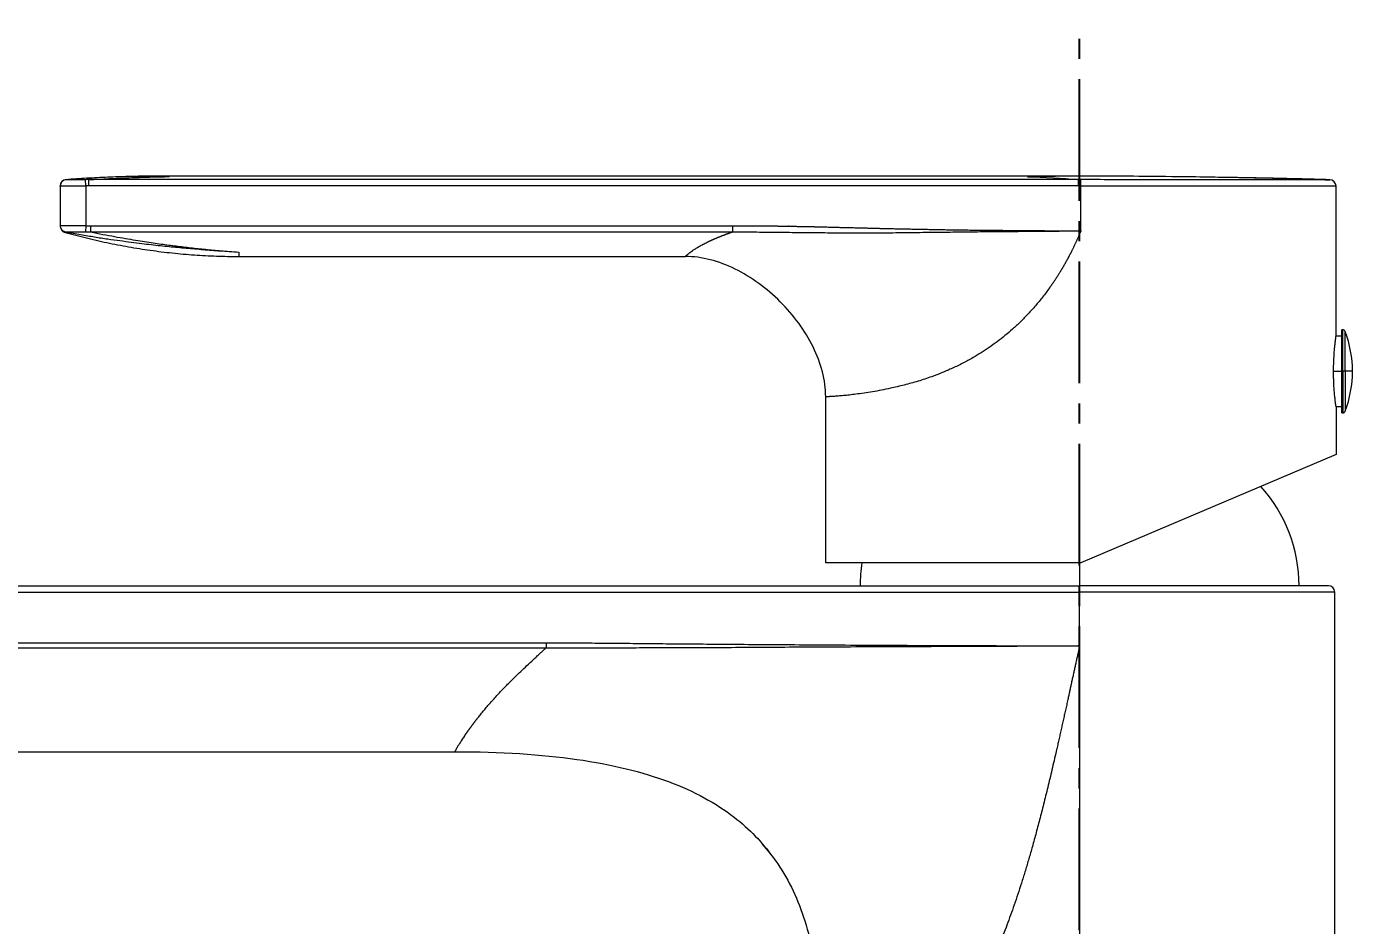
# Model space of a CAD drawing. Header units: millimetres. Extents: x 12315 to 13156, y -87 to 508.
# Drawn here: x 12831.8 to 12935.7, y 258.5 to 329 of the extents above; entities that cross this region are included whole.
import ezdxf

# ---------------------------------------------------------------- set-up
doc = ezdxf.new("R2010")
doc.units = ezdxf.units.MM
doc.linetypes.add('CENTER2', pattern=[28.575, 19.05, -3.175, 3.175, -3.175])
doc.layers.add('DIM_', color=5, linetype='Continuous', lineweight=9)
doc.styles.get("Standard").update_dxf_attribs({"font": 'arial.ttf'})
doc.dimstyles.new('사본(2) STANDARD', dxfattribs={"dimscale": 0, "dimtxt": 4, "dimasz": 4, "dimexe": 1.25, "dimexo": 0.625, "dimgap": 1.5, "dimtad": 3, "dimtih": 1, "dimtoh": 1, "dimdec": 1, "dimzin": 9, "dimdsep": 46, "dimtxsty": 'Standard', "dimcen": 2.5, "dimclrd": 5, "dimclre": 5, "dimclrt": 5, "dimadec": 0, "dimazin": 0, "dimtfac": 1, "dimtdec": 1, "dimtmove": 0, "dimatfit": 3, "dimfxl": 1.25, "dimtfill": 1, "dimtolj": 1, "dimtzin": 0, "dimarcsym": 0})

# ---------------------------------------------------------------- blocks, each defined once
blk = doc.blocks.new('*D4')
at = {"layer": 'Defpoints', "color": 0, "transparency": 16777216}
for p in [(12914.32, 328.96), (12787.79, 270.01), (12822.62, 230.74), (12750.71, 168.15), (12914.32, 158.15)]:
    blk.add_point(p, dxfattribs=at)
at = {"layer": 'DIM_', "color": 5, "lineweight": -2, "transparency": 16777216}
for start, end in [(250.5764, 259.2005), (260.7976, 269.4236)]:
    blk.add_arc((12914.32, 617.66), 397.63, start, end, dxfattribs=at)
at = {"layer": 'DIM_', "color": 5, "transparency": 16777216}
for points in [[(12781.86, 242.03), (12782.31, 243.28), (12778.32, 244)], [(12910.32, 220.71), (12910.32, 219.38), (12914.32, 220.02)]]:
    blk.add_solid(points, dxfattribs=at)
at = {"layer": 'DIM_', "color": 5, "transparency": 16777216, "insert": (12845.27, 226.07), "char_height": 4, "attachment_point": 5, "bg_fill": 3, "box_fill_scale": 1.1, "bg_fill_color": 256, "bg_fill_true_color": 13158600, "bg_fill_transparency": 0}
blk.add_mtext('\\A1;20°', dxfattribs=at)

msp = doc.modelspace()

# ---------------------------------------------------------------- linework, layer by layer
at = {"color": 1, "linetype": 'CENTER2', "ltscale": 0.5}
msp.add_line((12914.32, 158.15), (12914.32, 328.96), dxfattribs=at)
at = {"linetype": 'Continuous', "lineweight": 18}
for p, q in [((12914.42, 317.25), (12841.42, 317.25)), ((12834.42, 316.46), (12834.42, 313.37)), ((12934.42, 304.7), (12934.42, 316.46)), ((12887.11, 313.36), (12887.11, 312.87)), ((12848.42, 310.95), (12883.42, 310.95)), ((12934.88, 304.7), (12934.42, 304.7)), ((12934.88, 301.96), (12934.88, 305.2)), ((12934.94, 305.2), (12934.88, 305.2)), ((12934.88, 298.7), (12934.88, 301.96)), ((12894.42, 286.95), (12894.42, 299.95)), ((12934.42, 299.2), (12934.88, 299.2)), ((12934.42, 299.2), (12934.42, 295.44)), ((12934.88, 298.7), (12934.94, 298.7)), ((12934.42, 295.44), (12914.42, 286.95)), ((12914.42, 286.95), (12894.42, 286.95)), ((12779.64, 285.15), (12914.32, 285.15)), ((12914.32, 285.15), (12914.32, 284.65)), ((12933.82, 285.15), (12914.32, 285.15)), ((12914.32, 280.44), (12914.32, 284.65)), ((12934.32, 175.15), (12934.32, 284.65)), ((12914.32, 280.44), (12914.19, 280.44))]:
    msp.add_line(p, q, dxfattribs=at)
at = {"linetype": 'Continuous', "lineweight": 13}
for p, q in [((12836.42, 316.47), (12836.41, 316.96)), ((12836.42, 316.47), (12836.42, 313.36)), ((12914.24, 316.47), (12836.67, 316.47)), ((12914.24, 316.47), (12914.24, 316.97)), ((12914.42, 316.46), (12914.42, 316.97)), ((12914.42, 312.95), (12914.42, 316.46)), ((12836.42, 313.36), (12836.41, 312.87)), ((12836.8, 313.36), (12836.8, 312.87)), ((12836.8, 313.36), (12887.11, 313.36)), ((12836.8, 312.87), (12887.11, 312.87)), ((12848.42, 311.29), (12848.42, 310.95)), ((12934.94, 301.96), (12934.94, 305.2)), ((12935.13, 301.96), (12935.13, 305.07)), ((12934.23, 301.96), (12934.88, 301.96)), ((12934.94, 301.96), (12934.88, 301.96)), ((12934.94, 301.96), (12934.94, 298.7)), ((12935.13, 301.96), (12935.13, 298.83)), ((12914.32, 286.95), (12914.32, 285.15)), ((12779.63, 284.65), (12914.32, 284.65)), ((12934.32, 284.65), (12914.32, 284.65)), ((12815.03, 280.29), (12872.5, 280.29)), ((12914.32, 280.44), (12914.32, 175.15)), ((12865.34, 272.15), (12865.34, 272.15))]:
    msp.add_line(p, q, dxfattribs=at)
at = {"linetype": 'Continuous', "lineweight": 18, "extrusion": (0, 1.33795e-05, 1)}
msp.add_arc((12834.92, 316.49, -0.01), 0.5, 94.5878, 180, dxfattribs=at)
at = {"linetype": 'Continuous', "lineweight": 18}
for centre, radius, start, end in [((12933.92, 316.46), 0.5, 359.9829, 88.4223), ((12934.94, 305), 0.2, 21.0055, 90), ((12927, 301.95), 8.71, 0, 21.0055), ((12927, 301.95), 8.71, 338.9945, 0), ((12934.94, 298.9), 0.2, 270, 338.9945), ((12919.92, 285.15), 11.6, 0, 42.1585), ((12908.72, 285.15), 11.6, 171.073, 180), ((12933.82, 284.65), 0.5, 0, 90)]:
    msp.add_arc(centre, radius, start, end, dxfattribs=at)
at = {"linetype": 'Continuous', "lineweight": 13}
for centre, major_axis, ratio, start_param, end_param in [((12834.92, 316.46), (-0.5, 0), 0.999984, 5.755683, 6.283185), ((12834.92, 316.46), (-0.5, 0), 0.999984, 4.735832, 5.44336), ((12834.92, 313.37), (-0.5, 0), 0.999993, 0.340413, 1.392728), ((12834.92, 313.37), (-0.5, 0), 0.999935, 0.660054, 1.398974), ((12934.94, 301.96), (0.2, 0), 0.002668, 0.366615, 1.570796), ((12927, 301.95), (8.71, 0), 0.002668, 0, 0.366615)]:
    msp.add_ellipse(centre, major_axis=major_axis, ratio=ratio, start_param=start_param, end_param=end_param, dxfattribs=at)
at = {"linetype": 'Continuous', "lineweight": 18}
for centre, major_axis, ratio, start_param, end_param in [((12834.92, 313.37), (-0.5, 0), 0.999993, 0, 0.340412), ((12834.92, 313.37), (-0.5, 0), 0.999935, 0, 0.660053), ((12872.51, 280.67), (0, 0.5), 0.006807, 1.570809, 2.446914)]:
    msp.add_ellipse(centre, major_axis=major_axis, ratio=ratio, start_param=start_param, end_param=end_param, dxfattribs=at)
for points, knots in [([(12834.88, 316.99), (12835.42, 317.03), (12835.96, 317.07), (12837.05, 317.13), (12837.6, 317.16), (12838.69, 317.2), (12839.23, 317.22), (12840.33, 317.25), (12840.87, 317.25), (12841.42, 317.25)], [0, 0, 0, 0, 0.25, 0.25, 0.5, 0.5, 0.75, 0.75, 1, 1, 1, 1]), ([(12841.42, 317.25), (12841.42, 317.25), (12841.42, 317.25), (12841.42, 317.25), (12841.42, 317.25), (12841.42, 317.25), (12841.42, 317.25), (12841.42, 317.25), (12841.42, 317.25), (12841.42, 317.25), (12841.42, 317.25), (12841.43, 317.25), (12841.43, 317.25), (12841.43, 317.25), (12841.43, 317.25), (12841.44, 317.25), (12841.44, 317.25), (12841.44, 317.25), (12841.45, 317.25), (12841.45, 317.25), (12841.45, 317.25)], [0, 0, 0, 0, 0.05615, 0.112273, 0.168369, 0.22444, 0.280486, 0.336508, 0.392507, 0.448484, 0.504438, 0.560372, 0.616285, 0.672179, 0.728054, 0.783911, 0.839751, 0.895575, 0.951383, 1, 1, 1, 1]), ([(12841.45, 317.25), (12841.45, 317.25), (12841.45, 317.25), (12841.44, 317.25), (12841.43, 317.25), (12841.43, 317.25), (12841.42, 317.25), (12841.42, 317.25), (12841.42, 317.25), (12841.42, 317.25), (12841.42, 317.25), (12841.42, 317.25)], [0, 0, 0, 0, 0.046021, 0.164966, 0.283983, 0.403081, 0.522264, 0.641541, 0.760918, 0.880402, 1, 1, 1, 1]), ([(12914.42, 317.25), (12914.42, 317.25), (12914.39, 317.25), (12914.21, 317.25), (12913.76, 317.24), (12912.89, 317.23), (12911.7, 317.22), (12910.75, 317.21), (12910.23, 317.2)], [0, 0, 0, 0, 0.1, 0.199813, 0.39986, 0.599907, 0.799953, 1, 1, 1, 1]), ([(12933.66, 316.96), (12931.77, 317.01), (12928.24, 317.1), (12923.36, 317.18), (12919.22, 317.23), (12916.7, 317.24), (12915.56, 317.25)], [0, 0, 0, 0, 0.308597, 0.580301, 0.811572, 1, 1, 1, 1]), ([(12932.84, 316.99), (12932.12, 317.01), (12930.71, 317.05), (12928.53, 317.09), (12926.56, 317.13), (12925.05, 317.15), (12924.23, 317.16), (12923.98, 317.17)], [0, 0, 0, 0, 0.283651, 0.52762, 0.737201, 0.918233, 1, 1, 1, 1]), ([(12834.59, 316.84), (12834.57, 316.82), (12834.52, 316.77), (12834.47, 316.67), (12834.44, 316.56), (12834.45, 316.49), (12834.45, 316.45)], [0, 0, 0, 0, 0.214506, 0.48092, 0.744245, 1, 1, 1, 1]), ([(12933.84, 316.96), (12933.82, 316.96), (12933.74, 316.96), (12933.63, 316.96), (12933.55, 316.96)], [0, 0, 0, 0, 0.324752, 1, 1, 1, 1]), ([(12834.42, 313.37), (12834.42, 313.36), (12834.42, 313.36), (12834.42, 313.35), (12834.42, 313.34), (12834.42, 313.34), (12834.42, 313.33), (12834.42, 313.33), (12834.42, 313.33), (12834.42, 313.33), (12834.42, 313.33)], [0, 0, 0, 0, 0.131545, 0.263091, 0.394636, 0.526181, 0.657727, 0.789272, 0.920818, 1, 1, 1, 1]), ([(12834.78, 312.85), (12834.78, 312.85), (12834.78, 312.85), (12834.78, 312.85), (12834.78, 312.85), (12834.79, 312.85), (12834.8, 312.86), (12834.81, 312.87), (12834.82, 312.87), (12834.83, 312.88)], [0, 0, 0, 0, 0.060794, 0.217328, 0.373863, 0.530397, 0.686931, 0.843466, 1, 1, 1, 1]), ([(12934.42, 299.2), (12934.42, 299.2), (12934.42, 299.21), (12934.41, 299.22), (12934.41, 299.25), (12934.4, 299.29), (12934.4, 299.33), (12934.4, 299.33), (12934.4, 299.35), (12934.4, 299.35), (12934.39, 299.38), (12934.39, 299.39), (12934.38, 299.45), (12934.37, 299.52), (12934.36, 299.61), (12934.35, 299.69), (12934.35, 299.73), (12934.35, 299.77), (12934.34, 299.8), (12934.34, 299.81), (12934.33, 299.88), (12934.32, 300), (12934.3, 300.2), (12934.29, 300.35), (12934.28, 300.46), (12934.28, 300.5), (12934.27, 300.58), (12934.27, 300.61), (12934.26, 300.73), (12934.25, 300.9), (12934.25, 301.06), (12934.24, 301.19), (12934.24, 301.24), (12934.24, 301.32), (12934.23, 301.37), (12934.23, 301.5), (12934.23, 301.68), (12934.23, 301.95), (12934.23, 302.13), (12934.23, 302.24), (12934.23, 302.26), (12934.23, 302.31), (12934.23, 302.38), (12934.23, 302.44), (12934.24, 302.58), (12934.24, 302.75), (12934.25, 302.92), (12934.26, 303.04), (12934.26, 303.09), (12934.26, 303.17), (12934.27, 303.21), (12934.27, 303.33), (12934.28, 303.48), (12934.3, 303.62), (12934.31, 303.73), (12934.31, 303.76), (12934.31, 303.83), (12934.32, 303.86), (12934.33, 303.96), (12934.34, 304.08), (12934.36, 304.24), (12934.37, 304.33), (12934.38, 304.39), (12934.38, 304.4), (12934.38, 304.42), (12934.38, 304.43), (12934.38, 304.46), (12934.39, 304.47), (12934.39, 304.53), (12934.4, 304.59), (12934.41, 304.63), (12934.41, 304.66), (12934.41, 304.66), (12934.41, 304.68), (12934.41, 304.68), (12934.42, 304.7), (12934.42, 304.7), (12934.42, 304.7)], [0, 0, 0, 0, 0.031255, 0.031255, 0.06251, 0.093765, 0.093765, 0.101579, 0.101579, 0.109393, 0.109393, 0.125021, 0.125021, 0.156276, 0.187531, 0.187531, 0.203158, 0.210972, 0.210972, 0.218786, 0.218786, 0.250041, 0.281296, 0.312551, 0.312551, 0.328179, 0.328179, 0.343807, 0.343807, 0.375062, 0.406317, 0.406317, 0.421944, 0.421944, 0.437572, 0.437572, 0.468827, 0.500082, 0.531337, 0.531337, 0.539151, 0.539151, 0.546965, 0.562593, 0.562593, 0.593848, 0.625103, 0.625103, 0.64073, 0.64073, 0.656358, 0.656358, 0.687613, 0.718868, 0.718868, 0.734496, 0.734496, 0.750123, 0.750123, 0.781379, 0.812634, 0.843889, 0.843889, 0.851703, 0.851703, 0.859516, 0.859516, 0.875144, 0.875144, 0.906399, 0.937654, 0.937654, 0.953282, 0.953282, 0.968909, 0.968909, 1, 1, 1, 1]), ([(12914.32, 280.44), (12914.29, 280.33), (12914.25, 280.12), (12914.18, 279.8), (12914.11, 279.47), (12914.03, 279.15), (12913.96, 278.83), (12913.89, 278.51), (12913.82, 278.18), (12913.75, 277.86), (12913.68, 277.53), (12913.61, 277.21), (12913.54, 276.89), (12913.47, 276.56), (12913.39, 276.21), (12913.31, 275.82), (12913.21, 275.41), (12913.12, 275), (12913.03, 274.59), (12912.94, 274.19), (12912.85, 273.78), (12912.76, 273.38), (12912.67, 272.98), (12912.58, 272.58), (12912.46, 272.07), (12912.32, 271.45), (12912.15, 270.74), (12911.99, 270.04), (12911.82, 269.36), (12911.66, 268.7), (12911.5, 268.05), (12911.34, 267.43), (12911.19, 266.83), (12911.03, 266.24), (12910.88, 265.68), (12910.73, 265.13), (12910.54, 264.45), (12910.31, 263.66), (12910.04, 262.74), (12909.76, 261.85), (12909.48, 260.99), (12909.2, 260.15), (12908.91, 259.35), (12908.63, 258.57), (12908.29, 257.7), (12907.9, 256.74), (12907.45, 255.71), (12906.98, 254.71), (12906.51, 253.76), (12906.03, 252.86), (12905.57, 252.04), (12905.12, 251.31), (12904.71, 250.66), (12904.28, 250.02), (12903.85, 249.41), (12903.41, 248.82), (12902.96, 248.25), (12902.51, 247.7), (12902.06, 247.17), (12901.66, 246.72), (12901.31, 246.35), (12901.03, 246.05), (12900.74, 245.76), (12900.45, 245.48), (12900.17, 245.2), (12899.89, 244.93), (12899.6, 244.67), (12899.33, 244.42), (12899.05, 244.18), (12898.78, 243.94), (12898.36, 243.59), (12897.82, 243.15), (12897.17, 242.65), (12896.57, 242.21), (12896.02, 241.83), (12895.68, 241.6), (12895.51, 241.49), (12895.47, 241.46), (12895.43, 241.44), (12895.39, 241.41), (12895.36, 241.39), (12895.32, 241.37), (12895.28, 241.34), (12895.25, 241.32), (12895.21, 241.3), (12895.18, 241.28), (12895.14, 241.26), (12895.11, 241.23), (12895.08, 241.21), (12895.05, 241.19), (12895.02, 241.17), (12894.98, 241.16), (12894.95, 241.14), (12894.92, 241.12), (12894.9, 241.1), (12894.87, 241.08), (12894.84, 241.07), (12894.81, 241.05), (12894.79, 241.03), (12894.76, 241.02), (12894.74, 241), (12894.71, 240.99), (12894.69, 240.97), (12894.67, 240.96), (12894.64, 240.95), (12894.62, 240.93), (12894.6, 240.92), (12894.58, 240.91), (12894.56, 240.9), (12894.54, 240.89), (12894.53, 240.88), (12894.51, 240.87), (12894.49, 240.86), (12894.48, 240.85), (12894.46, 240.84), (12894.45, 240.83), (12894.43, 240.82), (12894.42, 240.82), (12894.41, 240.81), (12894.4, 240.8), (12894.39, 240.8), (12894.38, 240.79), (12894.37, 240.78), (12894.36, 240.78), (12894.35, 240.78), (12894.34, 240.77), (12894.34, 240.77), (12894.33, 240.77), (12894.33, 240.76), (12894.33, 240.76), (12894.32, 240.76), (12894.32, 240.76), (12894.32, 240.76), (12894.32, 240.76), (12894.32, 240.76)], [0, 0, 0, 0, 0.005871, 0.011747, 0.017628, 0.023513, 0.029402, 0.035296, 0.041194, 0.047097, 0.053004, 0.058915, 0.064832, 0.070752, 0.076677, 0.084227, 0.091744, 0.099228, 0.106679, 0.114096, 0.121481, 0.128833, 0.136151, 0.143437, 0.150689, 0.164155, 0.177286, 0.19008, 0.20254, 0.214664, 0.226453, 0.237908, 0.249027, 0.259813, 0.270264, 0.280382, 0.290166, 0.307738, 0.324845, 0.341489, 0.357674, 0.373403, 0.388677, 0.403502, 0.417881, 0.438821, 0.459171, 0.478948, 0.498169, 0.516853, 0.535023, 0.54955, 0.563932, 0.578184, 0.59232, 0.606355, 0.620304, 0.634183, 0.648006, 0.661791, 0.670434, 0.679071, 0.687705, 0.696339, 0.704979, 0.713627, 0.722286, 0.730962, 0.739656, 0.748374, 0.757118, 0.779941, 0.802928, 0.826138, 0.84963, 0.873461, 0.875569, 0.877678, 0.87979, 0.881903, 0.884019, 0.886137, 0.888257, 0.890379, 0.892503, 0.89463, 0.896759, 0.89889, 0.901024, 0.90316, 0.905298, 0.907439, 0.909582, 0.911728, 0.913876, 0.916027, 0.918181, 0.920337, 0.922496, 0.924657, 0.926822, 0.928989, 0.931159, 0.933332, 0.935508, 0.937686, 0.939868, 0.942052, 0.94424, 0.946431, 0.948624, 0.950821, 0.953021, 0.955224, 0.957431, 0.95964, 0.961853, 0.964069, 0.966289, 0.968511, 0.970738, 0.972967, 0.9752, 0.977437, 0.979677, 0.98192, 0.984168, 0.986418, 0.988673, 0.990931, 0.993192, 0.995458, 0.997727, 1, 1, 1, 1]), ([(12865.34, 272.15), (12868.96, 272.15), (12875.3, 271.74), (12882.43, 269.98), (12887.27, 267.32), (12889.45, 265.04), (12890.28, 263.89)], [0, 0, 0, 0, 0.259496, 0.518992, 0.778488, 1, 1, 1, 1]), ([(12889.44, 264.91), (12889.88, 264.42), (12890.79, 263.28), (12891.91, 261.3), (12892.86, 258.84), (12893.49, 256.23), (12893.92, 253.23), (12894.1, 251.04), (12894.16, 249.79)], [0, 0, 0, 0, 0.125661, 0.279041, 0.432124, 0.595756, 0.771604, 1, 1, 1, 1])]:
    msp.add_open_spline(points, degree=3, knots=knots, dxfattribs=at)
for points, degree in [([(12834.9, 316.96), (12834.9, 316.96), (12834.9, 316.97), (12834.9, 316.97), (12834.89, 316.97), (12834.89, 316.97), (12834.89, 316.98), (12834.89, 316.98), (12834.88, 316.98), (12834.88, 316.99), (12834.88, 316.99), (12834.88, 316.99), (12834.88, 316.99), (12834.88, 316.99)], 3), ([(12841.54, 317.23), (12840.55, 317.23)], 1), ([(12910.23, 317.2), (12911.57, 317.16), (12912.91, 317.08), (12914.24, 316.97)], 3), ([(12916.05, 317.25), (12915.5, 317.25), (12914.96, 317.25), (12914.42, 317.25)], 3), ([(12933.93, 316.96), (12933.11, 316.99), (12932.29, 317.01), (12931.46, 317.03)], 3), ([(12834.42, 316.46), (12834.42, 316.46), (12834.42, 316.47), (12834.42, 316.47), (12834.42, 316.47), (12834.42, 316.48), (12834.42, 316.48), (12834.42, 316.48), (12834.42, 316.48), (12834.42, 316.49), (12834.42, 316.49), (12834.42, 316.49), (12834.42, 316.49), (12834.42, 316.49)], 3), ([(12834.45, 316.67), (12834.45, 316.64)], 1), ([(12836.41, 316.96), (12836.27, 316.96), (12835.99, 316.96), (12835.61, 316.96), (12835.29, 316.96), (12835.08, 316.96), (12834.95, 316.96), (12834.9, 316.96), (12834.9, 316.96)], 3), ([(12834.45, 313.18), (12834.53, 313.01)], 1), ([(12834.53, 313.01), (12834.63, 312.88), (12834.78, 312.85)], 2), ([(12834.7, 312.87), (12841.42, 310.96), (12848.42, 310.95)], 2), ([(12834.83, 312.88), (12834.83, 312.88), (12834.83, 312.88), (12834.83, 312.88), (12834.83, 312.88), (12834.83, 312.88)], 3), ([(12836.41, 312.87), (12836.45, 312.87), (12836.54, 312.87), (12836.67, 312.87), (12836.75, 312.87), (12836.8, 312.87)], 3), ([(12836.8, 312.87), (12837.13, 312.8), (12837.78, 312.68), (12838.69, 312.51), (12839.54, 312.36), (12840.32, 312.23), (12841.05, 312.11), (12841.72, 312.01), (12842.34, 311.92), (12842.93, 311.84), (12843.5, 311.77), (12844.07, 311.7), (12844.65, 311.63), (12845.23, 311.57), (12845.81, 311.51), (12846.41, 311.45), (12847.02, 311.39), (12847.68, 311.34), (12848.16, 311.31), (12848.42, 311.29)], 3), ([(12894.42, 299.95), (12894.42, 301.25), (12893.69, 303.92), (12891.02, 307.56), (12887.38, 310.22), (12884.71, 310.95), (12883.42, 310.95)], 3), ([(12872.5, 280.67), (12872.95, 280.67), (12873.9, 280.67), (12875.47, 280.67), (12877.18, 280.66), (12879.05, 280.64), (12881.08, 280.62), (12883.29, 280.6), (12885.7, 280.58), (12888.33, 280.56), (12891.18, 280.54), (12894.27, 280.52), (12897.61, 280.5), (12901.21, 280.48), (12905.1, 280.47), (12909.34, 280.45), (12912.52, 280.44), (12914.19, 280.44)], 3), ([(12872.5, 280.29), (12872.95, 280.29), (12873.9, 280.29), (12875.47, 280.29), (12877.18, 280.29), (12879.05, 280.3), (12881.08, 280.3), (12883.29, 280.31), (12885.7, 280.32), (12888.33, 280.33), (12891.18, 280.35), (12894.27, 280.37), (12897.61, 280.38), (12901.21, 280.4), (12905.1, 280.41), (12909.34, 280.43), (12912.52, 280.44), (12914.19, 280.44)], 3), ([(12817.27, 272.15), (12865.34, 272.15)], 1), ([(12889.53, 264.8), (12889.61, 264.71), (12889.69, 264.62), (12889.76, 264.53)], 3)]:
    msp.add_open_spline(points, degree=degree, dxfattribs=at)
at = {"linetype": 'Continuous', "lineweight": 13}
for points, degree, knots in [([(12836.67, 316.97), (12836.93, 316.98), (12837.19, 316.99), (12837.72, 317.02), (12837.98, 317.04), (12838.77, 317.07), (12839.3, 317.1), (12840.35, 317.14), (12840.88, 317.15), (12841.67, 317.18), (12841.93, 317.19), (12842.46, 317.2), (12842.72, 317.2), (12842.98, 317.21)], 3, [0, 0, 0, 0, 0.125, 0.125, 0.25, 0.25, 0.5, 0.5, 0.75, 0.75, 0.875, 0.875, 1, 1, 1, 1]), ([(12842.98, 317.21), (12842.97, 317.21), (12842.96, 317.21), (12842.93, 317.21), (12842.9, 317.21), (12842.88, 317.21), (12842.85, 317.21), (12842.83, 317.21), (12842.8, 317.22), (12842.78, 317.22), (12842.75, 317.22), (12842.73, 317.22), (12842.7, 317.22), (12842.68, 317.22), (12842.66, 317.22), (12842.63, 317.22), (12842.61, 317.22), (12842.59, 317.22), (12842.56, 317.22), (12842.54, 317.22), (12842.52, 317.22), (12842.5, 317.22), (12842.48, 317.22), (12842.45, 317.22), (12842.43, 317.22), (12842.41, 317.23), (12842.39, 317.23), (12842.37, 317.23), (12842.35, 317.23), (12842.33, 317.23), (12842.31, 317.23), (12842.29, 317.23), (12842.27, 317.23), (12842.25, 317.23), (12842.23, 317.23), (12842.21, 317.23), (12842.19, 317.23), (12842.17, 317.23), (12842.15, 317.23), (12842.13, 317.23), (12842.12, 317.23), (12842.1, 317.23), (12842.08, 317.23), (12842.06, 317.23), (12842.05, 317.23), (12842.03, 317.23), (12842.01, 317.24), (12842, 317.24), (12841.98, 317.24), (12841.96, 317.24), (12841.95, 317.24), (12841.93, 317.24), (12841.92, 317.24), (12841.9, 317.24), (12841.89, 317.24), (12841.87, 317.24), (12841.86, 317.24), (12841.84, 317.24), (12841.83, 317.24), (12841.79, 317.24), (12841.72, 317.24), (12841.64, 317.25), (12841.57, 317.25), (12841.52, 317.25), (12841.5, 317.25), (12841.49, 317.25), (12841.48, 317.25), (12841.46, 317.25), (12841.46, 317.25), (12841.45, 317.25), (12841.45, 317.25)], 3, [0, 0, 0, 0, 0.010019, 0.020038, 0.030058, 0.04008, 0.050103, 0.060127, 0.070154, 0.080181, 0.090211, 0.100243, 0.110276, 0.120313, 0.130351, 0.140392, 0.150436, 0.160483, 0.170532, 0.180585, 0.190641, 0.200701, 0.210764, 0.220831, 0.230901, 0.240976, 0.251054, 0.261137, 0.271225, 0.281316, 0.291413, 0.301514, 0.31162, 0.321732, 0.331848, 0.34197, 0.352097, 0.36223, 0.372369, 0.382514, 0.392664, 0.402821, 0.412984, 0.423154, 0.43333, 0.443513, 0.453702, 0.463899, 0.474103, 0.484314, 0.494532, 0.504758, 0.514992, 0.525233, 0.535482, 0.54574, 0.556005, 0.566279, 0.576561, 0.586851, 0.661656, 0.73596, 0.809815, 0.883272, 0.904053, 0.924838, 0.945631, 0.966431, 0.98724, 1, 1, 1, 1]), ([(12836.42, 316.47), (12836.41, 316.47), (12836.39, 316.47), (12836.37, 316.47), (12836.35, 316.46), (12836.33, 316.46), (12836.31, 316.46), (12836.29, 316.46), (12836.26, 316.46), (12836.24, 316.46), (12836.22, 316.46), (12836.2, 316.46), (12836.18, 316.46), (12836.16, 316.46), (12836.14, 316.46), (12836.12, 316.46), (12836.1, 316.46), (12836.08, 316.46), (12836.05, 316.46), (12836.03, 316.46), (12836.01, 316.46), (12835.99, 316.46), (12835.97, 316.46), (12835.95, 316.46), (12835.93, 316.46), (12835.91, 316.46), (12835.89, 316.46), (12835.88, 316.46), (12835.86, 316.46), (12835.84, 316.46), (12835.82, 316.46), (12835.8, 316.46), (12835.78, 316.46), (12835.76, 316.46), (12835.74, 316.46), (12835.72, 316.46), (12835.71, 316.46), (12835.69, 316.46), (12835.67, 316.46), (12835.65, 316.46), (12835.63, 316.46), (12835.62, 316.46), (12835.6, 316.46), (12835.58, 316.46), (12835.56, 316.46), (12835.55, 316.46), (12835.53, 316.46), (12835.51, 316.46), (12835.5, 316.46), (12835.48, 316.46), (12835.46, 316.46), (12835.45, 316.46), (12835.43, 316.46), (12835.41, 316.46), (12835.4, 316.46), (12835.38, 316.46), (12835.37, 316.46), (12835.35, 316.46), (12835.34, 316.46), (12835.32, 316.46), (12835.31, 316.46), (12835.29, 316.46), (12835.28, 316.46), (12835.26, 316.46), (12835.25, 316.46), (12835.23, 316.46), (12835.22, 316.46), (12835.21, 316.46), (12835.19, 316.46), (12835.18, 316.46), (12835.17, 316.46), (12835.15, 316.46), (12835.14, 316.46), (12835.13, 316.46), (12835.11, 316.46), (12835.1, 316.46), (12835.09, 316.46), (12835.08, 316.46), (12835.06, 316.46), (12835.05, 316.46), (12835.04, 316.46), (12835.03, 316.46), (12835.01, 316.46), (12835, 316.46), (12834.99, 316.46), (12834.98, 316.46), (12834.97, 316.46), (12834.96, 316.46), (12834.95, 316.46), (12834.94, 316.46), (12834.93, 316.46), (12834.92, 316.46), (12834.91, 316.46), (12834.89, 316.46), (12834.88, 316.46), (12834.87, 316.46), (12834.87, 316.46), (12834.86, 316.46), (12834.85, 316.46), (12834.84, 316.46), (12834.83, 316.46), (12834.82, 316.46), (12834.81, 316.46), (12834.8, 316.46), (12834.79, 316.46), (12834.78, 316.46), (12834.77, 316.46), (12834.77, 316.46), (12834.76, 316.46), (12834.75, 316.46), (12834.74, 316.46), (12834.73, 316.46), (12834.73, 316.46), (12834.72, 316.46), (12834.71, 316.46), (12834.7, 316.46), (12834.7, 316.46), (12834.69, 316.46), (12834.68, 316.46), (12834.68, 316.46), (12834.67, 316.46), (12834.66, 316.46), (12834.66, 316.46), (12834.65, 316.46), (12834.64, 316.46), (12834.64, 316.46), (12834.63, 316.46), (12834.62, 316.46), (12834.62, 316.46), (12834.61, 316.46), (12834.61, 316.46), (12834.6, 316.46), (12834.6, 316.46), (12834.59, 316.46), (12834.59, 316.46), (12834.58, 316.46), (12834.58, 316.46), (12834.57, 316.46), (12834.57, 316.46), (12834.56, 316.46), (12834.56, 316.46), (12834.55, 316.46), (12834.55, 316.46), (12834.54, 316.46), (12834.54, 316.46), (12834.54, 316.46), (12834.53, 316.46), (12834.53, 316.46), (12834.52, 316.46), (12834.52, 316.46), (12834.52, 316.46), (12834.51, 316.46), (12834.51, 316.46), (12834.51, 316.46), (12834.5, 316.46), (12834.5, 316.46), (12834.5, 316.46), (12834.49, 316.46), (12834.49, 316.46), (12834.49, 316.46), (12834.48, 316.46), (12834.48, 316.46), (12834.48, 316.46), (12834.48, 316.46), (12834.47, 316.46), (12834.47, 316.46), (12834.47, 316.46), (12834.47, 316.46), (12834.46, 316.46), (12834.46, 316.46), (12834.46, 316.46), (12834.46, 316.46), (12834.45, 316.46), (12834.45, 316.46), (12834.45, 316.46), (12834.45, 316.46), (12834.45, 316.46), (12834.45, 316.46), (12834.44, 316.46), (12834.44, 316.46), (12834.44, 316.46), (12834.44, 316.46), (12834.44, 316.46), (12834.44, 316.46), (12834.44, 316.46), (12834.43, 316.46), (12834.43, 316.46), (12834.43, 316.46), (12834.43, 316.46), (12834.43, 316.46), (12834.43, 316.46), (12834.43, 316.46), (12834.43, 316.46), (12834.43, 316.46), (12834.42, 316.46), (12834.42, 316.46), (12834.42, 316.46), (12834.42, 316.46), (12834.42, 316.46), (12834.42, 316.46), (12834.42, 316.46), (12834.42, 316.46), (12834.42, 316.46), (12834.42, 316.46), (12834.42, 316.46), (12834.42, 316.46), (12834.42, 316.46), (12834.42, 316.46), (12834.42, 316.46), (12834.42, 316.46), (12834.42, 316.46), (12834.42, 316.46), (12834.42, 316.46), (12834.42, 316.46), (12834.42, 316.46), (12834.42, 316.46), (12834.42, 316.46), (12834.42, 316.46), (12834.42, 316.46), (12834.42, 316.46)], 3, [0, 0, 0, 0, 0.006978, 0.013934, 0.020868, 0.02778, 0.03467, 0.041538, 0.048385, 0.055209, 0.062012, 0.068792, 0.07555, 0.082287, 0.089002, 0.095694, 0.102365, 0.109014, 0.115641, 0.122246, 0.128829, 0.13539, 0.141929, 0.148446, 0.154941, 0.161415, 0.167866, 0.174295, 0.180703, 0.187088, 0.193452, 0.199794, 0.206113, 0.212411, 0.218687, 0.224941, 0.231173, 0.237383, 0.243571, 0.249737, 0.255881, 0.262003, 0.268104, 0.274182, 0.280238, 0.286273, 0.292285, 0.298276, 0.304244, 0.310191, 0.316116, 0.322019, 0.3279, 0.333759, 0.339596, 0.345411, 0.351204, 0.356975, 0.362724, 0.368451, 0.374157, 0.37984, 0.385502, 0.391141, 0.396759, 0.402354, 0.407928, 0.41348, 0.41901, 0.424518, 0.430003, 0.435467, 0.44091, 0.44633, 0.451728, 0.457104, 0.462458, 0.467791, 0.473101, 0.47839, 0.483656, 0.488901, 0.494123, 0.499324, 0.504503, 0.50966, 0.514794, 0.519907, 0.524998, 0.530067, 0.535115, 0.54014, 0.545143, 0.550124, 0.555084, 0.560021, 0.564936, 0.56983, 0.574702, 0.579551, 0.584379, 0.589185, 0.593968, 0.59873, 0.60347, 0.608188, 0.612884, 0.617558, 0.622211, 0.626841, 0.631449, 0.636036, 0.6406, 0.645142, 0.649663, 0.654162, 0.658638, 0.663093, 0.667526, 0.671936, 0.676325, 0.680692, 0.685037, 0.68936, 0.693661, 0.697941, 0.702198, 0.706433, 0.710646, 0.714838, 0.719007, 0.723155, 0.72728, 0.731384, 0.735466, 0.739526, 0.743563, 0.747579, 0.751573, 0.755545, 0.759495, 0.763423, 0.76733, 0.771214, 0.775076, 0.778916, 0.782735, 0.786531, 0.790306, 0.794058, 0.797789, 0.801498, 0.805185, 0.808849, 0.812492, 0.816113, 0.819712, 0.823289, 0.826844, 0.830378, 0.833889, 0.837378, 0.840845, 0.844291, 0.847714, 0.851116, 0.854496, 0.857853, 0.861189, 0.864503, 0.867794, 0.871064, 0.874312, 0.877538, 0.880742, 0.883925, 0.887085, 0.890223, 0.893339, 0.896434, 0.899506, 0.902557, 0.905585, 0.908592, 0.911576, 0.914539, 0.91748, 0.920399, 0.923296, 0.92617, 0.929023, 0.931855, 0.934664, 0.937451, 0.940216, 0.942959, 0.945681, 0.94838, 0.951058, 0.953713, 0.956347, 0.958959, 0.961548, 0.964116, 0.966662, 0.969186, 0.971688, 0.974168, 0.976626, 0.979062, 0.981476, 0.983868, 0.986239, 0.988587, 0.990914, 0.993218, 0.995501, 0.997761, 1, 1, 1, 1]), ([(12836.67, 316.97), (12836.63, 316.97), (12836.58, 316.97), (12836.5, 316.97), (12836.46, 316.97), (12836.41, 316.96)], 3, [0, 0, 0, 0, 0.5, 0.5, 1, 1, 1, 1]), ([(12836.67, 316.47), (12836.67, 316.49), (12836.67, 316.52), (12836.67, 316.59), (12836.67, 316.62), (12836.67, 316.68), (12836.67, 316.71), (12836.67, 316.76), (12836.67, 316.79), (12836.67, 316.84), (12836.67, 316.86), (12836.67, 316.9), (12836.67, 316.91), (12836.67, 316.94), (12836.67, 316.95), (12836.67, 316.96), (12836.67, 316.96), (12836.67, 316.97)], 3, [0, 0, 0, 0, 0.125, 0.125, 0.25, 0.25, 0.375, 0.375, 0.5, 0.5, 0.625, 0.625, 0.75, 0.75, 0.875, 0.875, 1, 1, 1, 1]), ([(12933.55, 316.96), (12933.54, 316.96), (12933.42, 316.96), (12933.14, 316.96), (12932.56, 316.96), (12931.74, 316.96), (12930.6, 316.96), (12929.1, 316.96), (12927.19, 316.96), (12924.89, 316.96), (12922.29, 316.96), (12919.58, 316.96), (12916.95, 316.96), (12915.23, 316.97), (12914.42, 316.97)], 3, [0, 0, 0, 0, 0.00426, 0.064041, 0.130165, 0.203726, 0.286638, 0.378775, 0.479191, 0.587721, 0.699784, 0.807687, 0.908502, 1, 1, 1, 1]), ([(12934.42, 316.46), (12934.42, 316.46), (12934.38, 316.46), (12934.26, 316.46), (12934.16, 316.46), (12933.9, 316.46), (12933.74, 316.46), (12933.36, 316.46), (12933.14, 316.46), (12932.64, 316.46), (12932.36, 316.46), (12931.75, 316.46), (12931.41, 316.46), (12930.68, 316.46), (12930.29, 316.46), (12929.46, 316.46), (12929.02, 316.46), (12928.1, 316.46), (12927.61, 316.46), (12926.6, 316.46), (12926.07, 316.46), (12924.98, 316.46), (12924.42, 316.46), (12923.27, 316.46), (12922.67, 316.46), (12921.47, 316.46), (12920.85, 316.46), (12919.6, 316.46), (12918.96, 316.46), (12917.68, 316.46), (12917.03, 316.46), (12915.73, 316.46), (12915.07, 316.46), (12914.42, 316.46)], 3, [0, 0, 0, 0, 0.0625, 0.0625, 0.125, 0.125, 0.1875, 0.1875, 0.25, 0.25, 0.3125, 0.3125, 0.375, 0.375, 0.4375, 0.4375, 0.5, 0.5, 0.5625, 0.5625, 0.625, 0.625, 0.6875, 0.6875, 0.75, 0.75, 0.8125, 0.8125, 0.875, 0.875, 0.9375, 0.9375, 1, 1, 1, 1]), ([(12933.54, 316.96), (12933.67, 316.96), (12933.87, 316.96), (12933.93, 316.96), (12933.93, 316.96)], 3, [0, 0, 0, 0, 0.517684, 1, 1, 1, 1]), ([(12834.42, 313.37), (12834.42, 313.37), (12834.42, 313.37), (12834.42, 313.37), (12834.42, 313.37), (12834.42, 313.37), (12834.42, 313.37), (12834.42, 313.37), (12834.42, 313.37), (12834.43, 313.37), (12834.43, 313.37), (12834.43, 313.37), (12834.44, 313.37), (12834.44, 313.37), (12834.45, 313.37), (12834.45, 313.37), (12834.46, 313.37), (12834.47, 313.37), (12834.47, 313.37), (12834.48, 313.37), (12834.49, 313.37), (12834.5, 313.37), (12834.52, 313.37), (12834.53, 313.37), (12834.54, 313.37), (12834.56, 313.37), (12834.57, 313.37), (12834.62, 313.37), (12834.69, 313.37), (12834.81, 313.37), (12834.93, 313.37), (12835.06, 313.37), (12835.19, 313.37), (12835.34, 313.37), (12835.5, 313.37), (12835.62, 313.37), (12835.71, 313.37), (12835.76, 313.37), (12835.81, 313.37), (12835.86, 313.37), (12835.9, 313.37), (12835.95, 313.37), (12836, 313.37), (12836.05, 313.37), (12836.1, 313.37), (12836.14, 313.37), (12836.19, 313.37), (12836.24, 313.37), (12836.28, 313.37), (12836.33, 313.37), (12836.37, 313.37), (12836.4, 313.37), (12836.42, 313.36)], 3, [0, 0, 0, 0, 0.006878, 0.01403, 0.021457, 0.029159, 0.037136, 0.045387, 0.053913, 0.062714, 0.071789, 0.08114, 0.090765, 0.100664, 0.110839, 0.121288, 0.132012, 0.143011, 0.154284, 0.165833, 0.177656, 0.189753, 0.202126, 0.214773, 0.227695, 0.240892, 0.254363, 0.26811, 0.343065, 0.410921, 0.471675, 0.525327, 0.582195, 0.639063, 0.695931, 0.7528, 0.769675, 0.78636, 0.802855, 0.819159, 0.835274, 0.851199, 0.866934, 0.882478, 0.897833, 0.912998, 0.927973, 0.942758, 0.957353, 0.971759, 0.985974, 1, 1, 1, 1]), ([(12834.83, 312.88), (12834.83, 312.88), (12834.88, 312.88), (12835.07, 312.87), (12835.33, 312.87), (12835.65, 312.87), (12836.01, 312.88), (12836.27, 312.87), (12836.41, 312.87)], 3, [0, 0, 0, 0, 0.178865, 0.355679, 0.525445, 0.67908, 0.830235, 1, 1, 1, 1]), ([(12883.42, 310.95), (12883.42, 310.95), (12883.42, 310.95), (12883.42, 310.95), (12883.42, 310.95), (12883.42, 310.95), (12883.42, 310.95), (12883.42, 310.95), (12883.42, 310.96), (12883.42, 310.96), (12883.42, 310.96), (12883.42, 310.96), (12883.43, 310.96), (12883.43, 310.96), (12883.43, 310.97), (12883.43, 310.97), (12883.44, 310.97), (12883.44, 310.98), (12883.44, 310.98), (12883.44, 310.98), (12883.45, 310.98), (12883.45, 310.99), (12883.46, 310.99), (12883.46, 311), (12883.46, 311), (12883.47, 311), (12883.47, 311.01), (12883.48, 311.01), (12883.48, 311.02), (12883.49, 311.02), (12883.49, 311.03), (12883.5, 311.03), (12883.5, 311.04), (12883.51, 311.04), (12883.51, 311.05), (12883.52, 311.05), (12883.53, 311.06), (12883.53, 311.06), (12883.54, 311.07), (12883.54, 311.07), (12883.55, 311.08), (12883.58, 311.11), (12883.65, 311.16), (12883.77, 311.26), (12883.92, 311.37), (12884.1, 311.49), (12884.32, 311.63), (12884.59, 311.78), (12884.88, 311.94), (12885.12, 312.06), (12885.27, 312.13), (12885.32, 312.16), (12885.36, 312.18), (12885.41, 312.2), (12885.46, 312.22), (12885.5, 312.24), (12885.55, 312.26), (12885.6, 312.29), (12885.65, 312.31), (12885.7, 312.33), (12885.75, 312.35), (12885.8, 312.37), (12885.85, 312.39), (12885.9, 312.42), (12885.95, 312.44), (12886, 312.46), (12886.06, 312.48), (12886.11, 312.5), (12886.17, 312.52), (12886.22, 312.55), (12886.28, 312.57), (12886.33, 312.59), (12886.39, 312.61), (12886.45, 312.63), (12886.5, 312.65), (12886.56, 312.68), (12886.62, 312.7), (12886.68, 312.72), (12886.74, 312.74), (12886.8, 312.76), (12886.86, 312.78), (12886.92, 312.81), (12886.98, 312.83), (12887.05, 312.85), (12887.09, 312.86), (12887.11, 312.87)], 3, [0, 0, 0, 0, 0.006992, 0.013956, 0.020891, 0.027798, 0.034677, 0.041527, 0.048349, 0.055143, 0.061909, 0.068646, 0.075355, 0.082036, 0.088689, 0.095313, 0.10191, 0.108478, 0.115018, 0.12153, 0.128013, 0.134469, 0.140896, 0.147296, 0.153667, 0.16001, 0.166325, 0.172613, 0.178872, 0.185103, 0.191306, 0.197481, 0.203629, 0.209748, 0.215839, 0.221903, 0.227938, 0.233946, 0.239926, 0.245878, 0.251802, 0.257699, 0.325846, 0.391503, 0.454706, 0.515492, 0.581274, 0.644635, 0.705655, 0.764424, 0.771654, 0.778852, 0.786019, 0.793154, 0.800257, 0.80733, 0.814372, 0.821383, 0.828363, 0.835314, 0.842234, 0.849125, 0.855986, 0.862818, 0.869621, 0.876395, 0.883141, 0.889859, 0.896548, 0.90321, 0.909845, 0.916452, 0.923032, 0.929586, 0.936113, 0.942614, 0.94909, 0.955539, 0.961964, 0.968364, 0.974739, 0.98109, 0.987417, 0.99372, 1, 1, 1, 1]), ([(12887.11, 313.36), (12888.77, 313.36), (12890.47, 313.34), (12891.54, 313.32), (12892.73, 313.3), (12893.89, 313.28), (12895.55, 313.23), (12895.65, 313.23), (12897.25, 313.19), (12898.38, 313.16), (12899.18, 313.14), (12901.53, 313.09), (12903.74, 313.05), (12906.18, 313.01), (12909.21, 312.99), (12911.47, 312.97), (12914.42, 312.95)], 2, [0, 0, 0, 0.25, 0.25, 0.375, 0.375, 0.5, 0.5, 0.5625, 0.5625, 0.625, 0.625, 0.75, 0.75, 0.875, 0.875, 1, 1, 1]), ([(12887.11, 312.87), (12887.39, 312.87), (12887.68, 312.87), (12888.24, 312.87), (12888.53, 312.87), (12889.1, 312.87), (12889.38, 312.86), (12889.95, 312.86), (12890.23, 312.86), (12891.09, 312.85), (12891.65, 312.84), (12892.79, 312.83), (12893.36, 312.83), (12894.5, 312.81), (12895.07, 312.81), (12896.2, 312.8), (12896.77, 312.8), (12897.91, 312.8), (12898.48, 312.81), (12899.62, 312.81), (12900.19, 312.82), (12901.33, 312.83), (12901.9, 312.84), (12903.03, 312.85), (12903.6, 312.86), (12904.74, 312.87), (12905.31, 312.88), (12906.45, 312.89), (12907.02, 312.9), (12908.16, 312.91), (12908.73, 312.91), (12909.86, 312.92), (12910.43, 312.93), (12912.14, 312.94), (12913.28, 312.95), (12914.42, 312.95)], 3, [0, 0, 0, 0, 0.03125, 0.03125, 0.0625, 0.0625, 0.09375, 0.09375, 0.125, 0.125, 0.1875, 0.1875, 0.25, 0.25, 0.3125, 0.3125, 0.375, 0.375, 0.4375, 0.4375, 0.5, 0.5, 0.5625, 0.5625, 0.625, 0.625, 0.6875, 0.6875, 0.75, 0.75, 0.8125, 0.8125, 0.875, 0.875, 1, 1, 1, 1]), ([(12914.42, 312.95), (12914.41, 312.93), (12914.39, 312.88), (12914.35, 312.8), (12914.32, 312.73), (12914.29, 312.65), (12914.26, 312.58), (12914.23, 312.51), (12914.2, 312.43), (12914.16, 312.36), (12914.13, 312.29), (12914.1, 312.22), (12914.07, 312.14), (12914.03, 312.07), (12914, 312), (12913.97, 311.93), (12913.93, 311.86), (12913.9, 311.79), (12913.86, 311.71), (12913.83, 311.64), (12913.8, 311.57), (12913.76, 311.5), (12913.73, 311.43), (12913.69, 311.36), (12913.66, 311.29), (12913.62, 311.22), (12913.58, 311.15), (12913.55, 311.08), (12913.51, 311.01), (12913.48, 310.95), (12913.44, 310.88), (12913.4, 310.81), (12913.37, 310.74), (12913.33, 310.67), (12913.29, 310.6), (12913.25, 310.54), (12913.22, 310.47), (12913.18, 310.4), (12913.14, 310.33), (12913.1, 310.27), (12913.06, 310.2), (12913.03, 310.13), (12912.99, 310.07), (12912.95, 310), (12912.91, 309.94), (12912.87, 309.87), (12912.83, 309.81), (12912.79, 309.74), (12912.75, 309.68), (12912.71, 309.61), (12912.67, 309.55), (12912.63, 309.48), (12912.59, 309.42), (12912.55, 309.35), (12912.51, 309.29), (12912.47, 309.23), (12912.42, 309.16), (12912.38, 309.1), (12912.34, 309.04), (12912.3, 308.97), (12912.26, 308.91), (12912.21, 308.85), (12912.17, 308.79), (12912.13, 308.73), (12912.09, 308.66), (12912.04, 308.6), (12912, 308.54), (12911.8, 308.26), (12911.43, 307.77), (12910.87, 307.09), (12910.29, 306.44), (12909.69, 305.82), (12909.08, 305.26), (12908.47, 304.74), (12907.86, 304.26), (12907.24, 303.82), (12906.61, 303.4), (12905.92, 302.99), (12905.17, 302.58), (12904.36, 302.19), (12903.54, 301.84), (12902.82, 301.56), (12902.19, 301.34), (12901.65, 301.17), (12901.11, 301.02), (12900.57, 300.87), (12900.02, 300.74), (12899.42, 300.6), (12898.77, 300.47), (12898.08, 300.34), (12897.4, 300.24), (12896.8, 300.16), (12896.27, 300.09), (12895.8, 300.04), (12895.37, 300.01), (12895.13, 299.99), (12895, 299.98), (12894.98, 299.98), (12894.96, 299.98), (12894.94, 299.98), (12894.92, 299.98), (12894.9, 299.97), (12894.88, 299.97), (12894.86, 299.97), (12894.85, 299.97), (12894.83, 299.97), (12894.81, 299.97), (12894.79, 299.97), (12894.77, 299.97), (12894.75, 299.97), (12894.74, 299.97), (12894.72, 299.96), (12894.7, 299.96), (12894.68, 299.96), (12894.67, 299.96), (12894.65, 299.96), (12894.64, 299.96), (12894.62, 299.96), (12894.61, 299.96), (12894.59, 299.96), (12894.58, 299.96), (12894.56, 299.96), (12894.55, 299.96), (12894.54, 299.96), (12894.53, 299.96), (12894.51, 299.95), (12894.5, 299.95), (12894.49, 299.95), (12894.48, 299.95), (12894.47, 299.95), (12894.46, 299.95), (12894.46, 299.95), (12894.45, 299.95), (12894.44, 299.95), (12894.44, 299.95), (12894.43, 299.95), (12894.43, 299.95), (12894.42, 299.95), (12894.42, 299.95), (12894.42, 299.95), (12894.42, 299.95), (12894.42, 299.95), (12894.42, 299.95)], 3, [0, 0, 0, 0, 0.002201, 0.004399, 0.006594, 0.008786, 0.010975, 0.013161, 0.015343, 0.017523, 0.0197, 0.021875, 0.024046, 0.026214, 0.02838, 0.030543, 0.032703, 0.03486, 0.037015, 0.039167, 0.041316, 0.043463, 0.045607, 0.047748, 0.049887, 0.052023, 0.054157, 0.056289, 0.058417, 0.060544, 0.062668, 0.06479, 0.066909, 0.069026, 0.07114, 0.073253, 0.075363, 0.077471, 0.079576, 0.08168, 0.083781, 0.085881, 0.087978, 0.090073, 0.092166, 0.094257, 0.096346, 0.098433, 0.100519, 0.102602, 0.104683, 0.106763, 0.108841, 0.110917, 0.112991, 0.115064, 0.117134, 0.119204, 0.121271, 0.123337, 0.125401, 0.127464, 0.129525, 0.131585, 0.133643, 0.1357, 0.137756, 0.13981, 0.164232, 0.188384, 0.212317, 0.236086, 0.259745, 0.281502, 0.303222, 0.324949, 0.34673, 0.36861, 0.39555, 0.422993, 0.450765, 0.479502, 0.498236, 0.51757, 0.537516, 0.558085, 0.579287, 0.601133, 0.63115, 0.662829, 0.696185, 0.731231, 0.761542, 0.793933, 0.828409, 0.864973, 0.867251, 0.869558, 0.871894, 0.874259, 0.876654, 0.879078, 0.881531, 0.884013, 0.886525, 0.889065, 0.891635, 0.894234, 0.896863, 0.899521, 0.902207, 0.904924, 0.907669, 0.910443, 0.913247, 0.91608, 0.918942, 0.921834, 0.924755, 0.927705, 0.930684, 0.933692, 0.93673, 0.939797, 0.942893, 0.946018, 0.949173, 0.952357, 0.95557, 0.958812, 0.962084, 0.965384, 0.968714, 0.972074, 0.975462, 0.97888, 0.982327, 0.985803, 0.989308, 0.992843, 0.996407, 1, 1, 1, 1]), ([(12866.1, 273.37), (12866.11, 273.38), (12866.12, 273.4), (12866.13, 273.42), (12866.15, 273.44), (12866.17, 273.47), (12866.18, 273.49), (12866.2, 273.51), (12866.22, 273.54), (12866.23, 273.56), (12866.25, 273.59), (12866.27, 273.61), (12866.29, 273.64), (12866.3, 273.66), (12866.32, 273.69), (12866.34, 273.71), (12866.36, 273.74), (12866.38, 273.76), (12866.4, 273.79), (12866.41, 273.81), (12866.43, 273.84), (12866.45, 273.87), (12866.47, 273.89), (12866.49, 273.92), (12866.51, 273.95), (12866.53, 273.97), (12866.55, 274), (12866.57, 274.03), (12866.59, 274.05), (12866.61, 274.08), (12866.63, 274.11), (12866.65, 274.14), (12866.67, 274.16), (12866.69, 274.19), (12866.71, 274.22), (12866.73, 274.25), (12866.75, 274.28), (12866.77, 274.3), (12866.8, 274.33), (12866.82, 274.36), (12866.84, 274.39), (12866.86, 274.42), (12866.88, 274.45), (12866.91, 274.48), (12866.93, 274.51), (12866.95, 274.54), (12866.97, 274.57), (12867, 274.6), (12867.02, 274.63), (12867.04, 274.66), (12867.07, 274.69), (12867.09, 274.72), (12867.18, 274.83), (12867.33, 275.02), (12867.57, 275.31), (12867.81, 275.61), (12868.07, 275.91), (12868.35, 276.22), (12868.61, 276.51), (12868.85, 276.77), (12869.08, 277.01), (12869.31, 277.25), (12869.62, 277.56), (12870.02, 277.96), (12870.51, 278.43), (12871.01, 278.9), (12871.42, 279.28), (12871.76, 279.6), (12871.95, 279.78), (12872.1, 279.92), (12872.21, 280.01), (12872.35, 280.14), (12872.45, 280.24), (12872.5, 280.29)], 3, [0, 0, 0, 0, 0.004943, 0.009883, 0.014822, 0.019758, 0.024692, 0.029624, 0.034554, 0.039482, 0.044408, 0.049332, 0.054254, 0.059174, 0.064092, 0.069009, 0.073924, 0.078837, 0.083748, 0.088658, 0.093566, 0.098472, 0.103377, 0.10828, 0.113182, 0.118082, 0.12298, 0.127877, 0.132773, 0.137667, 0.14256, 0.147452, 0.152342, 0.157231, 0.162118, 0.167004, 0.171889, 0.176773, 0.181656, 0.186537, 0.191417, 0.196297, 0.201175, 0.206051, 0.210927, 0.215802, 0.220676, 0.225549, 0.23042, 0.235291, 0.240161, 0.24503, 0.249898, 0.293778, 0.337653, 0.381538, 0.425444, 0.469383, 0.513365, 0.545238, 0.577341, 0.609682, 0.642266, 0.70342, 0.766566, 0.82419, 0.885941, 0.913185, 0.94381, 0.952642, 0.964938, 0.980716, 1, 1, 1, 1]), ([(12866.1, 273.37), (12865.98, 273.2), (12865.88, 273.04), (12865.69, 272.75), (12865.61, 272.62), (12865.48, 272.4), (12865.43, 272.31), (12865.36, 272.19), (12865.34, 272.15), (12865.34, 272.15)], 3, [0, 0, 0, 0, 0.25, 0.25, 0.5, 0.5, 0.75, 0.75, 1, 1, 1, 1])]:
    msp.add_open_spline(points, degree=degree, knots=knots, dxfattribs=at)
for points in [[(12836.67, 316.47), (12836.64, 316.47), (12836.58, 316.47), (12836.5, 316.47), (12836.44, 316.47), (12836.42, 316.47)], [(12914.24, 316.97), (12888.39, 316.97), (12862.53, 316.97), (12836.67, 316.97)], [(12914.42, 316.97), (12914.36, 316.97), (12914.3, 316.97), (12914.24, 316.97)], [(12914.42, 316.47), (12914.4, 316.47), (12914.36, 316.47), (12914.3, 316.47), (12914.26, 316.47), (12914.24, 316.47)], [(12834.83, 312.88), (12835.24, 312.8), (12836.03, 312.66), (12837.13, 312.48), (12838.16, 312.32), (12839.12, 312.19), (12840, 312.07), (12840.82, 311.97), (12841.57, 311.88), (12842.28, 311.8), (12842.96, 311.73), (12843.63, 311.67), (12844.3, 311.6), (12844.97, 311.55), (12845.63, 311.49), (12846.29, 311.44), (12846.96, 311.39), (12847.66, 311.34), (12848.16, 311.31), (12848.42, 311.29)], [(12836.42, 313.36), (12836.46, 313.36), (12836.54, 313.36), (12836.67, 313.36), (12836.76, 313.36), (12836.8, 313.36)], [(12815.03, 280.67), (12824.33, 280.67), (12843.21, 280.67), (12862.64, 280.67), (12872.5, 280.67)]]:
    msp.add_open_spline(points, degree=3, dxfattribs=at)

# ---------------------------------------------------------------- next in the draw order: dimensions: what is measured, and where the dimension line sits
at = {"layer": 'DIM_'}
dim = msp.add_angular_dim_2l(base=(12822.62, 230.74), line1=((12750.71, 168.15), (12787.79, 270.01)), line2=((12914.32, 158.15), (12914.32, 328.96)), dimstyle='사본(2) STANDARD', override={"dimscale": 1, "dimtad": 0}, dxfattribs=at)
dim.commit()
dim.dimension.update_dxf_attribs({"geometry": '*D4', "text_midpoint": (12845.27, 226.07)})

doc.saveas('drawing.dxf')
